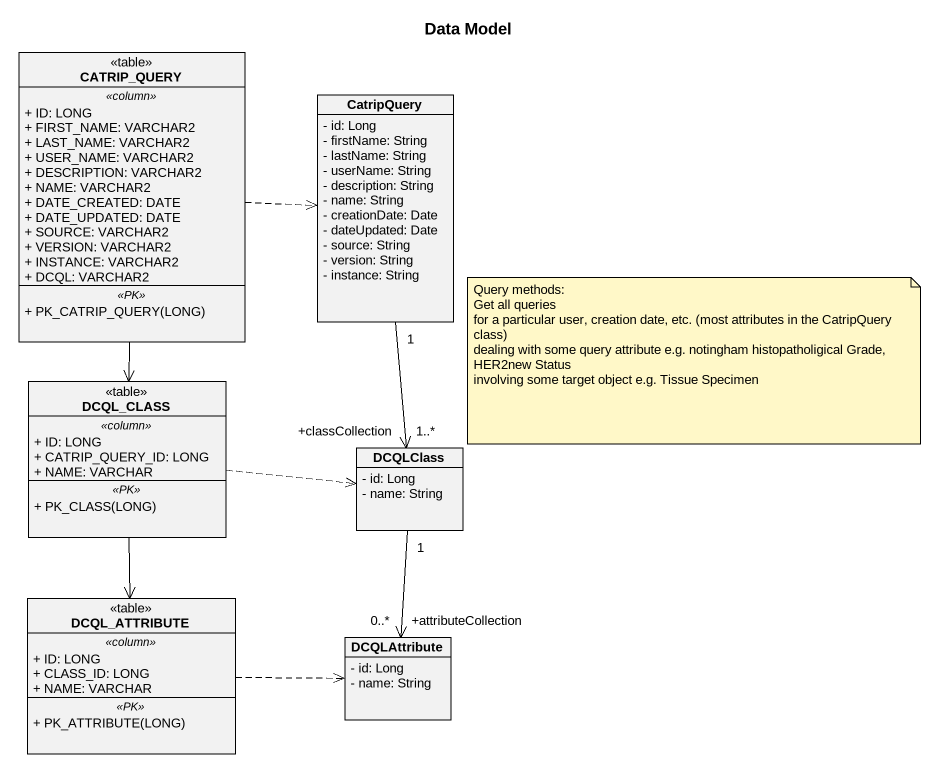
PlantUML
@startuml
title Data Model
hide circle
hide empty members
skinparam classAttributeIconSize 0
class CATRIP_QUERY <<table>> {
  .. <<column>> ..
  + ID: LONG
  + FIRST_NAME: VARCHAR2
  + LAST_NAME: VARCHAR2
  + USER_NAME: VARCHAR2
  + DESCRIPTION: VARCHAR2
  + NAME: VARCHAR2
  + DATE_CREATED: DATE
  + DATE_UPDATED: DATE
  + SOURCE: VARCHAR2
  + VERSION: VARCHAR2
  + INSTANCE: VARCHAR2
  + DCQL: VARCHAR2
  .. <<PK>> ..
  + PK_CATRIP_QUERY(LONG)
}
class CatripQuery {
  - id: Long
  - firstName: String
  - lastName: String
  - userName: String
  - description: String
  - name: String
  - creationDate: Date
  - dateUpdated: Date
  - source: String
  - version: String
  - instance: String
}
class DCQL_CLASS <<table>> {
  .. <<column>> ..
  + ID: LONG
  + CATRIP_QUERY_ID: LONG
  + NAME: VARCHAR
  .. <<PK>> ..
  + PK_CLASS(LONG)
}
class DCQLClass {
  - id: Long
  - name: String
}
class DCQL_ATTRIBUTE <<table>> {
  .. <<column>> ..
  + ID: LONG
  + CLASS_ID: LONG
  + NAME: VARCHAR
  .. <<PK>> ..
  + PK_ATTRIBUTE(LONG)
}
class DCQLAttribute {
  - id: Long
  - name: String
}
CATRIP_QUERY .right.> CatripQuery
CATRIP_QUERY --> DCQL_CLASS
CatripQuery "1" --> "+classCollection\n1..*" DCQLClass
DCQL_CLASS .right.> DCQLClass
DCQL_CLASS --> DCQL_ATTRIBUTE
DCQLClass "1" --> "+attributeCollection\n0..*" DCQLAttribute
DCQL_ATTRIBUTE .right.> DCQLAttribute
note as N1
  Query methods:
  Get all queries
  for a particular user, creation date, etc. (most attributes in the CatripQuery class)
  dealing with some query attribute e.g. notingham histopatholigical Grade, HER2new Status
  involving some target object e.g. Tissue Specimen
end note
@enduml
